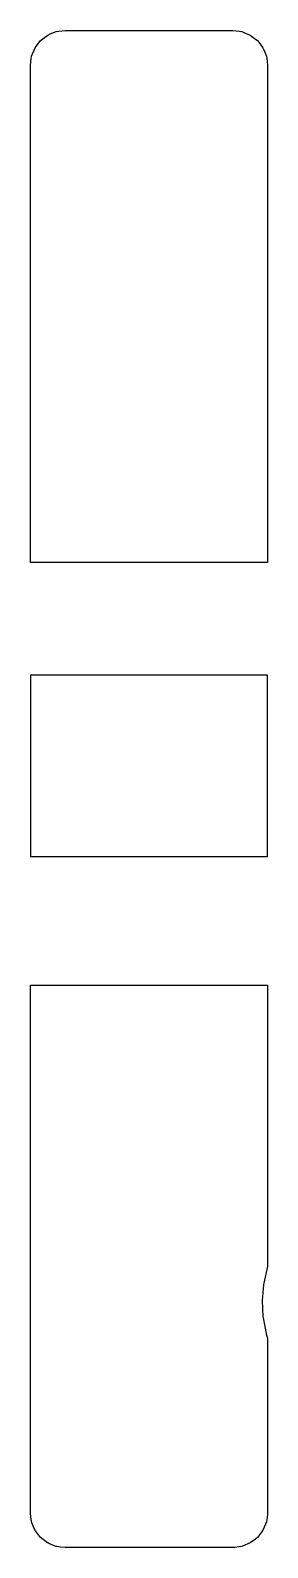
# Model space of a CAD drawing. Header units: metres. Extents: x 2.4 to 16, y -16 to 71.
import ezdxf

# ---------------------------------------------------------------- set-up
doc = ezdxf.new("R2010")
doc.units = ezdxf.units.M

msp = doc.modelspace()

# ---------------------------------------------------------------- linework, layer by layer
for p, q in [((2.986, 70.414), (3.109, 70.509)), ((3.109, 70.509), (3.4, 70.732)), ((3.4, 70.732), (3.544, 70.792)), ((3.544, 70.792), (3.882, 70.932)), ((3.882, 70.932), (4.037, 70.952)), ((4.037, 70.952), (4.4, 71)), ((4.4, 71), (7.419, 71)), ((7.419, 71), (13.649, 71)), ((13.649, 71), (14, 71)), ((14, 71), (14.392, 70.948)), ((14.392, 70.948), (14.518, 70.932)), ((14.518, 70.932), (14.635, 70.883)), ((14.635, 70.883), (15, 70.732)), ((15, 70.732), (15.101, 70.655)), ((15.101, 70.655), (15.414, 70.414)), ((2.468, 69.518), (2.528, 69.661)), ((2.528, 69.661), (2.668, 70)), ((2.668, 70), (2.763, 70.123)), ((2.763, 70.123), (2.986, 70.414)), ((15.414, 70.414), (15.491, 70.314)), ((15.491, 70.314), (15.732, 70)), ((15.732, 70), (15.781, 69.883)), ((15.781, 69.883), (15.932, 69.518)), ((2.4, 69), (2.448, 69.363)), ((2.4, 62.608), (2.4, 69)), ((2.448, 69.363), (2.468, 69.518)), ((15.932, 69.518), (15.948, 69.392)), ((15.948, 69.392), (16, 69)), ((16, 69), (16, 62.439)), ((2.4, 62.065), (2.4, 62.608)), ((2.4, 61.453), (2.4, 62.065)), ((16, 62.439), (16, 61.345)), ((2.4, 60.829), (2.4, 61.453)), ((16, 61.345), (16, 60.175)), ((2.4, 56.394), (2.4, 60.829)), ((16, 60.175), (16, 59.035)), ((16, 59.035), (16, 58.367)), ((16, 58.367), (16, 57.467)), ((16, 57.467), (16, 56.405)), ((16, 57.467), (16, 57.467)), ((2.4, 55.991), (2.4, 56.394)), ((2.4, 55.493), (2.4, 55.991)), ((16, 56.405), (16, 55.731)), ((16, 55.731), (16, 54.259)), ((2.4, 54.964), (2.4, 55.493)), ((2.4, 54.467), (2.4, 54.964)), ((2.4, 54.049), (2.4, 54.467)), ((2.4, 50.053), (2.4, 54.049)), ((16, 54.259), (16, 52.849)), ((16, 52.849), (16, 45.527)), ((2.4, 48.043), (2.4, 50.053)), ((2.4, 45.527), (2.4, 48.043)), ((2.4, 42.682), (2.4, 45.527)), ((16, 45.527), (16, 42.682)), ((2.4, 41.467), (2.4, 42.682)), ((16, 42.682), (16, 40.495)), ((2.4, 40.495), (2.4, 41.467)), ((12.564, 40.495), (2.4, 40.495)), ((16, 40.495), (12.564, 40.495)), ((5.836, 34.022), (2.4, 34.022)), ((2.4, 34.022), (2.4, 32.829)), ((16, 34.022), (5.836, 34.022)), ((16, 31.834), (16, 34.022)), ((2.4, 32.829), (2.4, 31.834)), ((2.4, 31.834), (2.4, 28.552)), ((16, 27.459), (16, 31.834)), ((2.4, 28.552), (2.4, 24.906)), ((16, 24.906), (16, 27.459)), ((16, 27.459), (16, 27.459)), ((2.4, 24.906), (2.4, 24.326)), ((16, 23.63), (16, 24.906)), ((2.4, 24.326), (2.4, 23.63)), ((2.4, 23.63), (4.404, 23.63)), ((4.404, 23.63), (16, 23.63)), ((2.4, 15.679), (2.4, 16.246)), ((2.4, 16.246), (13.996, 16.246)), ((2.4, 14.97), (2.4, 15.679)), ((13.996, 16.246), (16, 16.246)), ((16, 16.246), (16, 14.97)), ((16, 16.246), (16, 16.246)), ((2.4, 11.578), (2.4, 14.97)), ((16, 14.97), (16, 11.578)), ((2.4, 9.245), (2.4, 11.578)), ((16, 11.578), (16, 6.188)), ((2.4, 7.098), (2.4, 9.245)), ((2.4, 5.041), (2.4, 7.098)), ((16, 6.188), (16, 6.17)), ((16, 6.17), (16, 6.161)), ((16, 6.161), (16, 3.741)), ((2.4, 3.362), (2.4, 5.041)), ((16, 3.741), (16, 1.841)), ((2.4, 2.811), (2.4, 3.362)), ((2.4, 2.266), (2.4, 2.811)), ((2.4, -0.61), (2.4, 2.266)), ((16, 1.841), (16, 0.237)), ((16, 0.113), (15.774, -0.842)), ((16, 0.237), (16, 0.113)), ((2.4, -1.19), (2.4, -0.61)), ((15.774, -0.842), (15.767, -0.908)), ((2.4, -1.724), (2.4, -1.19)), ((2.4, -2.165), (2.4, -1.724)), ((15.767, -0.908), (15.682, -1.835)), ((2.4, -4.273), (2.4, -2.165)), ((15.682, -1.835), (15.731, -2.742)), ((15.731, -2.742), (15.739, -2.817)), ((15.739, -2.817), (15.938, -3.807)), ((2.4, -4.855), (2.4, -4.273)), ((15.938, -3.807), (15.943, -3.824)), ((15.943, -3.824), (16, -3.993)), ((16, -3.993), (16, -5.02)), ((2.4, -4.915), (2.4, -4.855)), ((2.4, -13.967), (2.4, -4.915)), ((16, -5.02), (16, -5.024)), ((16, -5.024), (16, -5.029)), ((16, -5.029), (16, -6.196)), ((16, -6.196), (16, -6.206)), ((16, -6.206), (16, -7.234)), ((16, -7.234), (16, -8.077)), ((16, -8.077), (16, -14)), ((2.4, -14), (2.4, -13.967)), ((2.404, -14.059), (2.4, -14)), ((2.425, -14.192), (2.404, -14.059)), ((2.451, -14.385), (2.425, -14.192)), ((2.461, -14.486), (2.451, -14.385)), ((2.468, -14.518), (2.461, -14.486)), ((2.49, -14.581), (2.468, -14.518)), ((2.638, -14.94), (2.49, -14.581)), ((15.875, -14.656), (15.732, -15)), ((15.932, -14.518), (15.875, -14.656)), ((15.953, -14.406), (15.932, -14.518)), ((15.994, -14.094), (15.953, -14.406)), ((16, -14), (15.994, -14.094)), ((2.668, -15), (2.638, -14.94)), ((2.686, -15.029), (2.668, -15)), ((2.922, -15.337), (2.686, -15.029)), ((2.986, -15.414), (2.922, -15.337)), ((3.064, -15.478), (2.986, -15.414)), ((3.373, -15.715), (3.064, -15.478)), ((15.296, -15.505), (14.999, -15.733)), ((15.414, -15.414), (15.296, -15.505)), ((15.641, -15.119), (15.414, -15.414)), ((15.732, -15), (15.641, -15.119)), ((3.401, -15.732), (3.373, -15.715)), ((3.461, -15.762), (3.401, -15.732)), ((3.819, -15.911), (3.461, -15.762)), ((3.882, -15.932), (3.819, -15.911)), ((3.915, -15.94), (3.882, -15.932)), ((4.115, -15.972), (3.915, -15.94)), ((4.4, -16), (4.115, -15.972)), ((7.826, -16), (4.4, -16)), ((14, -16), (7.826, -16)), ((14.12, -15.99), (14, -16)), ((14.37, -15.951), (14.12, -15.99)), ((14.518, -15.932), (14.37, -15.951)), ((14.861, -15.79), (14.518, -15.932)), ((14.999, -15.733), (14.861, -15.79))]:
    msp.add_line(p, q)

doc.saveas('drawing.dxf')
